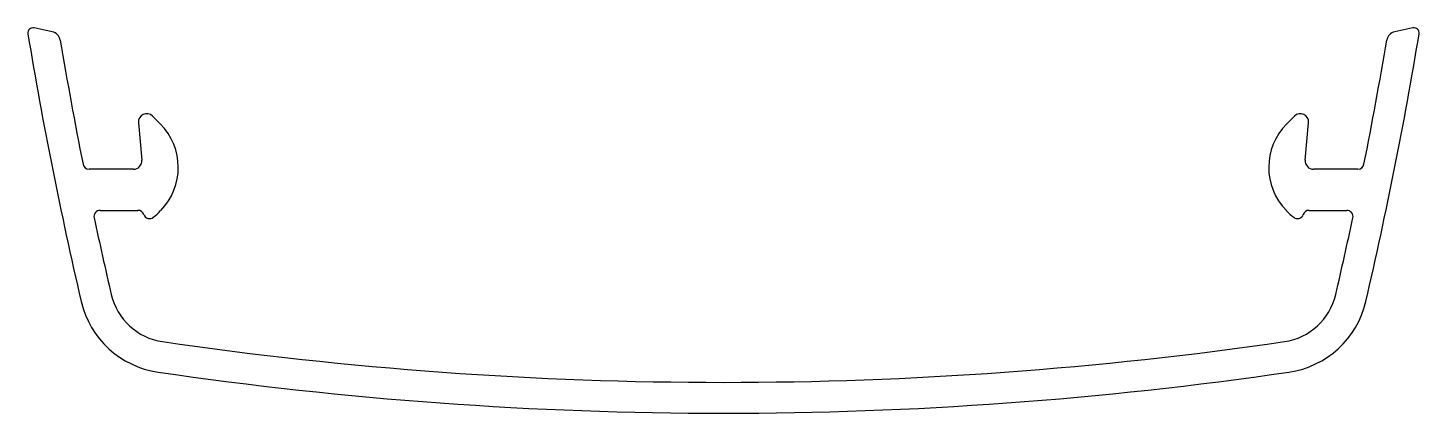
# Model space of a CAD drawing. Extents: x 3724.8 to 3792.5, y 675.6 to 694.4.
import ezdxf

# ---------------------------------------------------------------- set-up
doc = ezdxf.new("R2010")
doc.units = 0
doc.layers.get('0').update_dxf_attribs({"linetype": 'CONTINUOUS'})

msp = doc.modelspace()

# ---------------------------------------------------------------- linework, layer by layer
for p, q in [((3726.026, 694.186), (3725.142, 694.374)), ((3792.166, 694.374), (3791.281, 694.186)), ((3731.275, 689.707), (3730.899, 690.083)), ((3786.408, 690.083), (3786.032, 689.707)), ((3730.218, 689.765), (3730.378, 687.935)), ((3786.929, 687.935), (3787.09, 689.765)), ((3729.979, 687.5), (3727.818, 687.5)), ((3789.489, 687.5), (3787.328, 687.5)), ((3728.355, 685.5), (3730.188, 685.5)), ((3787.119, 685.5), (3788.952, 685.5))]:
    msp.add_line(p, q)
for centre, radius, start, end in [((3725.09, 694.129), 0.25, 78, 189.35716), ((3922.182, 726.606), 200, 189.35716, 193.16337), ((3725.922, 693.697), 0.5, 9.51898, 78), ((3595.125, 726.606), 200, 346.83663, 350.64284), ((3791.385, 693.697), 0.5, 102, 170.48102), ((3792.217, 694.129), 0.25, 350.64284, 102), ((3922.182, 726.606), 198.5, 189.51898, 191.29105), ((3595.125, 726.606), 198.5, 348.70895, 350.48102), ((3730.616, 689.8), 0.4, 45, 185), ((3786.691, 689.8), 0.4, 355, 135), ((3729.154, 687.586), 3, 315.59259, 45), ((3788.154, 687.586), 3, 135, 224.40741), ((3729.979, 687.9), 0.4, 270, 5), ((3787.328, 687.9), 0.4, 175, 270), ((3727.818, 687.8), 0.3, 191.29105, 270), ((3789.489, 687.8), 0.3, 270, 348.70895), ((3728.355, 685.2), 0.3, 90, 192.05855), ((3922.182, 726.606), 198.5, 192.05855, 193.16337), ((3730.188, 685.2), 0.3, 19.47122, 90), ((3730.754, 685.4), 0.3, 199.47122, 308.4443), ((3728.546, 688.181), 3.85, 308.4443, 315.59259), ((3788.761, 688.181), 3.85, 224.40741, 231.5557), ((3786.554, 685.4), 0.3, 231.5557, 340.52878), ((3787.119, 685.2), 0.3, 90, 160.52878), ((3595.125, 726.606), 198.5, 346.83663, 347.94145), ((3788.952, 685.2), 0.3, 347.94145, 90), ((3731.819, 682.085), 4.5, 193.16337, 261.68225), ((3731.819, 682.085), 3, 193.16337, 261.68225), ((3785.489, 682.085), 3, 278.31775, 346.83663), ((3785.489, 682.085), 4.5, 278.31775, 346.83663), ((3758.654, 865.634), 188.5, 261.68225, 278.31775), ((3758.654, 865.634), 190, 261.68225, 278.31775)]:
    msp.add_arc(centre, radius, start, end)

doc.saveas('drawing.dxf')
